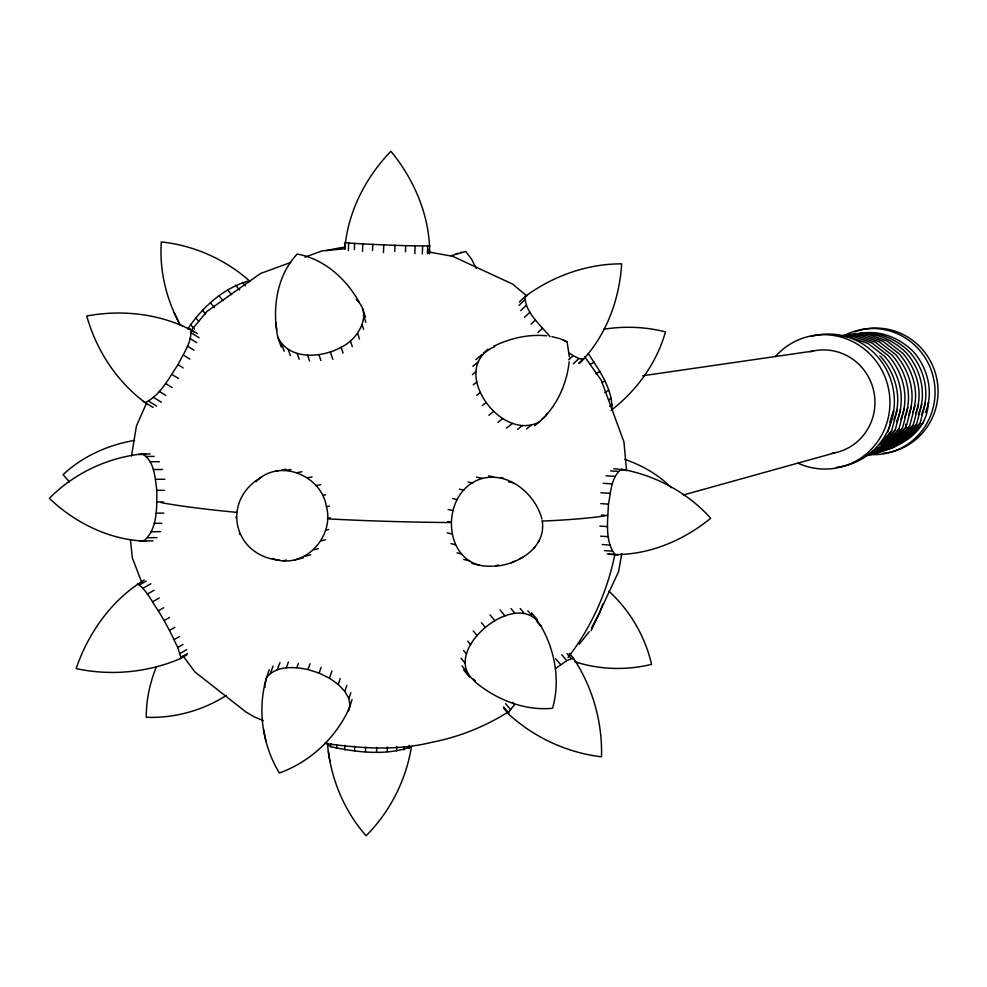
<?xml version="1.0" encoding="UTF-8"?>
<svg xmlns="http://www.w3.org/2000/svg" width="987" height="987" viewBox="0 0 987 987"><rect width="100%" height="100%" fill="white"/><g stroke="black" fill="none" stroke-linecap="round" stroke-linejoin="round"><path stroke-width="1.48" d="M573.274 659.563L573.274 658.021L569.265 653.345M617.973 554.978L614.913 554.509C604.587 540.308 607.819 520.68 608.448 504.147C610.916 492.353 610.941 476.955 621.489 469.183C655.516 475.339 687.532 492.464 710.702 518.249C682.424 541.444 645.671 556.557 608.757 554.324M893.901 419.783C902.611 398.588 895.727 373.703 880.972 356.899L879.923 356.023M896.541 421.634C906.313 399.883 900.132 373.765 884.611 356.295L868.116 343.575L849.893 337.172M900.699 419.302C909.903 397.995 903.376 372.667 888.362 355.665L871.965 343.007L853.829 336.653L842.084 336.444M904.709 417.02C913.308 396.145 906.51 371.618 891.977 355.073L875.666 342.477L857.617 336.148L838.617 335.814M908.719 414.75C916.639 394.282 909.669 370.581 895.579 354.469L879.368 341.934L861.392 335.642L842.491 335.309M912.704 412.504C919.909 392.431 912.864 369.57 899.182 353.864L883.057 341.391L865.18 335.136L846.352 334.803M915.566 413.627C923.733 393.208 916.923 369.397 902.784 353.272L886.745 340.86L868.955 334.63L850.214 334.297M918.428 414.232C927.2 393.579 920.698 369.138 906.202 352.704L905.264 351.841C890.829 337.912 869.584 329.892 849.782 335.111M921.426 414.787C930.716 393.887 924.622 368.854 909.743 352.112L908.817 351.261C894.16 337.122 872.224 328.955 852.237 335.037M925.374 412.443C934.06 391.999 927.632 367.793 913.271 351.532L912.37 350.669C897.985 336.826 876.74 328.819 857.061 334.223M344.87 248.638C347.732 212.106 365.609 177.438 390.889 151.245C414.404 179.819 430.024 216.424 429.678 253.745M345.216 248.847L345.08 242.469M327.4 743.149C330.226 777.065 343.501 810.191 366.115 835.755C390.013 811.758 406.076 780.186 411.419 746.752C386.262 755.968 356.739 752.304 330.83 746.74L330.941 743.667M348.386 250.71L348.658 243.012L345.425 242.691M336.653 748.43L336.764 745.358M354.37 249.575L354.58 243.419L348.658 243.012M344.747 749.886L344.919 745.271M362.525 251.574L362.809 243.888L354.58 243.419M354.58 751.008L354.74 746.382M372.531 250.538L372.753 244.381L362.809 243.888M365.437 751.712L365.609 747.085M383.462 252.573L383.733 244.875L372.753 244.381M376.578 751.946L376.75 747.332M394.763 251.475L394.985 245.319L383.733 244.875M387.2 751.699L387.373 747.085M405.472 251.833L405.694 245.689L429.962 246.034M396.577 750.996L396.749 746.369M414.848 253.659L415.132 245.96M404.041 749.873L404.152 746.789M422.337 253.819L422.621 246.108M409.099 748.43L409.21 745.345M427.396 253.844L427.679 246.145M429.061 253.523L429.234 248.897M139.636 541.258L143.794 540.987C157.945 528.97 156.699 507.343 156.847 490.354C155.021 477.831 154.651 461.028 142.375 453.946C107.472 457.474 74.062 473.427 49.35 498.312C75.135 523.036 109.804 540.062 145.792 541.172M611.915 409.235C612.508 388.619 599.208 370.236 588.314 353.679M550.03 336.69C540.42 324.883 525.306 312.891 524.985 296.643C552.782 276.076 586.944 263.751 621.674 263.85C619.417 300.171 605.771 337.048 579.776 363.019M569.117 361.958C566.55 386.448 554.632 410.839 534.621 425.656M492.661 566.106C441.658 570.165 437.599 490.625 482.606 478.387C509.144 471.798 535.373 494.179 541.974 519.051M279.975 560.283C232.599 556.212 220.508 499.841 262.147 476.795M272.424 558.445C303.416 570.572 334.753 537.397 326.45 506.701C321.503 475.29 279.321 457.832 256.015 481.582M131.505 455.895L136.44 425.952L146.421 403.412M621.761 553.571L618.627 571.522L591.127 630.607M539.433 421.831C499.829 443.385 447.185 366.646 494.734 346.671M473.402 679.007L475.327 681.412C436.747 652.715 518.915 584.415 540.938 626.375L536.99 621.662M197.351 333.544C164.471 314.174 124.066 309.017 86.77 315.988C96.232 350.089 116.688 381.562 145.249 402.61C160.585 395.158 168.715 378.231 178.005 364.697C183.274 353.667 192.095 342.242 190.812 329.473L188.665 328.523L193.896 331.78M359.404 302.627C346.536 279.124 324.18 258.804 297.198 254.054C276.656 275.718 272.153 308.45 277.692 336.863C288.599 360.551 321.626 358.121 341.107 347.264C357.849 339.503 373.197 314.508 356.295 299.592M269.254 669.766C256.349 703.102 260.864 742.594 279.358 772.994C310.831 761.767 337.48 736.425 350.286 705.68M888.016 431.887L893.568 410.937L889.83 422.103M881.132 444.606L891.643 430.912L897.158 410.061M866.734 455.34L884.759 443.57L895.234 429.937L900.712 409.198M870.583 454.205L888.51 442.497L898.947 428.938L904.388 408.31M874.285 453.119L892.112 441.473L902.525 427.976L907.917 407.446M881.675 450.948L899.317 439.425L909.656 426.051L914.974 405.731M885.364 449.875L902.908 438.401L913.209 425.089L918.502 404.867M888.868 448.838L906.325 437.426L916.59 424.176L921.846 404.053M892.495 447.777L909.854 436.427L920.081 423.226L925.312 403.214M865.068 455.982C893.679 450.072 926.411 436.92 928.36 403.19L928.755 402.375M348.263 711.504L352.026 699.561M350.015 705.372L348.843 698.488L350.866 692.677M348.843 698.488L344.821 691.344L346.856 685.521M344.821 691.344L338.196 684.41L340.244 678.587M338.196 684.41L329.424 678.18L331.99 670.938M329.424 678.18L319.109 673.097L321.17 667.311M266.071 678.427C275.262 665.189 294.003 666.669 307.956 669.519L310.041 663.733M296.766 667.693L298.333 663.363M286.316 667.755L288.414 661.981M277.322 669.679L279.975 662.437M602.872 603.871L599.615 612.804L591.435 628.09M266.132 680.314L264.528 684.645L265.084 687.396M270.426 673.319L273.078 666.089M156.23 667.187C149.864 683.078 146.125 700.116 146.286 717.29C174.366 718.339 202.68 710.591 226.331 695.428M493.808 566.291C517.385 565.132 546.416 547.933 542.282 521M144.213 580.085C111.704 599.788 88.312 632.889 76.135 668.594C110.754 676.058 147.594 672.579 180.177 658.699L180.855 657.354L187.53 653.517M546.921 413.578L545.589 416.156L541.986 419.031M911.445 406.595L906.091 427.013L895.715 440.449L877.986 452.034M187.801 328.942C201.854 307.722 222.877 288.574 247.589 281.233L249.699 281.788M555.385 668.594L566.785 660.636L573.274 658.021C592.595 687.001 602.514 722.028 601.502 756.832C567.118 752.699 534.189 737.56 508.7 714.107L508.502 712.725L510.526 709.517L514.659 704.669L512.66 702.325M533.807 548.464L535.201 546.551M538.359 542.11L539.149 541.036M589.313 631.581L579.27 644.203M191.453 330.201L206.962 311.423L260.469 273.535L290.597 262.456M878.8 445.26L891.643 430.912M882.452 444.224L895.234 429.937M886.227 443.151L898.947 428.938M889.855 442.114L902.525 427.976M893.482 441.078L906.091 427.013L905.523 424.287M897.097 440.054L909.656 426.051M900.724 439.018L913.209 425.089M904.154 438.043L916.59 424.176M907.707 437.031L920.081 423.226M911.248 436.02L923.573 422.288M519.421 301.985L524.985 296.643M519.026 305.365L524.59 300.023M520.741 310.621L526.305 305.291M524.455 317.419L530.007 312.102M531.006 324.229L535.46 319.973M537.841 332.631L542.295 328.363M568.611 359.897L573.077 355.653L578.913 358.503L583.095 359.206L585.365 357.738M573.324 363.808L578.913 358.503M578.641 363.438L583.095 359.206M483.322 353.161L488.047 349.201M475.845 359.663L481.742 354.728M472.872 366.337L477.597 362.389M472.366 374.616L475.907 371.667M473.267 384.868L476.82 381.92M476.709 395.38L480.262 392.456M482.458 405.447L486.023 402.523M488.91 415.293L493.685 411.419M497.929 422.387L502.716 418.537M506.479 428.173L512.475 423.361M517.496 429.419L522.296 425.582M611.039 410.432C636.652 390.667 656.688 363.191 665.448 331.866C645.288 326.722 624.055 325.969 603.538 329.276M526.676 428.876L531.487 425.052M180.855 657.354L177.746 647.472L183.076 644.4M608.597 399.908L611.261 398.378M180.029 653.53L186.703 649.693M609.695 406.373L612.359 404.843M180.177 658.699L186.851 654.862M177.746 647.472L169.493 630.397L174.835 627.337M602.119 382.635L604.797 381.105M174.144 639.576L179.498 636.504M604.673 392.579L608.683 390.272M137.526 583.872C147.001 590.201 151.776 601.749 158.327 610.805L163.669 607.758M590.226 364.425L594.236 362.13M169.493 630.397L164.089 620.576L169.431 617.529M595.852 373.789L599.862 371.494M142.868 588.326L150.912 583.761M147.334 594.1L154.021 590.288M152.603 601.774L159.289 597.962M139.525 584.847L146.212 581.059M511.328 562.75L514.807 561.134M520.038 558.642L522.937 557.297M493.599 346.277C510.045 338.282 528.366 333.976 546.687 335.802M451.182 255.707L465.778 251.475L471.465 258.976L476.227 268.378M304.946 257.175L322.157 250.846L345.043 248.798M460.781 252.487L461.891 252.178M455.92 253.906L458.067 253.289M683.3 495.018L834.817 452.836M283.343 560.789L286.329 560.061M304.798 556.286L310.745 554.83M294.385 560.048L303.354 557.84M313.866 549.722L318.345 548.649M320.985 540.827L325.463 539.766M325.636 530.192L328.609 529.513M327.499 518.545L330.509 517.891M326.45 506.701L329.461 506.072M322.564 495.462L325.587 494.845M316.111 485.592L320.615 484.728M307.525 477.794L312.052 476.955M297.395 472.588L301.923 471.761M275.398 471.132L278.433 470.602M281.468 470.059L286.02 469.257M286.44 470.318L290.955 469.516M495.659 565.613L498.657 565.119M134.602 440.399C108.262 444.841 82.649 456.253 63.082 474.648L69.509 481.964M642.722 375.763L813.078 351.064M147.779 537.755L157.007 537.631M143.794 540.987L153.034 540.864M154.169 523.369L161.856 523.283M151.319 531.746L160.56 531.635M156.119 513.203L163.817 513.129M157.032 501.927L163.2 501.877M156.847 490.354L164.545 490.305M155.564 479.3L164.792 479.263M153.281 469.528L162.534 469.504M146.446 456.413L154.157 456.401M150.172 461.731L159.413 461.706M142.375 453.946L150.073 453.934M138.229 454.452L145.94 454.452M875.37 451.984L878.442 452.071M394.985 245.319L405.694 245.689M613.828 468.702L624.537 469.911L621.465 469.726M610.632 470.898L618.318 471.391M605.993 475.808L615.222 476.4M603.205 483.297L612.409 483.889M600.873 492.747L610.102 493.364M600.775 503.629L608.448 504.147M601.428 515.078L607.573 515.498M599.837 526.083L607.536 526.614M600.651 536.175L608.325 536.706M602.218 544.528L609.917 545.071M604.488 550.598L612.162 551.141M607.227 553.966L614.913 554.509M429.419 252.117L452.774 256.336L512.672 284.133L526.811 295.94M324.871 743.384C359.86 748.306 396.577 751.058 431.171 742.434A251.475 236.238 78.1 0 0 508.256 711.935M500.483 477.671L503.493 478.288M488.602 475.882L493.13 476.795M508.515 481.792L513.018 482.717M476.585 477.14L482.606 478.387M468.122 481.989L472.65 482.939M459.448 489.194L463.952 490.157M452.626 498.571L457.117 499.57M448.147 509.477L452.626 510.501M447.814 521.518L450.8 522.209M447.271 532.807L451.75 533.881M551.869 336.629L559.555 338.553L567.13 341.946L569.339 356.986M450.936 543.603L455.414 544.713M457.067 552.819L461.534 553.941M463.705 559.432L469.676 560.949M471.835 563.367L479.275 565.255M574.804 661.759C599.491 669.655 626.375 670.617 651.531 664.337C645.19 636.344 629.94 610.509 608.794 591.139M307.956 669.519L319.109 673.097M624.882 459.387C642.068 465.469 658.489 474.513 671.222 487.738M263.295 720.633L254.732 717.142L245.985 712.022L194.871 671.9L183.126 656.01M180.732 325.081L182.78 325.994M563.429 340.022L567.13 341.946M327.684 744.938L330.83 746.74M148.753 401.253L156.625 406.064M143.251 401.438L153.133 407.421M159.265 391.383L165.828 395.405M153.54 397.428L161.424 402.252M171.948 374.431L178.499 378.465M165.545 383.536L172.108 387.57M178.005 364.697L183.249 367.941M187.456 346.116L193.983 350.175M183.298 355.036L189.837 359.083M191.33 332.89L199.177 337.776M190.195 338.566L196.721 342.625M569.524 353.235L573.077 355.653M474.846 681.696C496.251 699.586 524.344 710.973 552.523 708.284C560.505 680.944 555.052 650.643 541.024 626.19M249.711 281.159C225.307 259.273 193.896 245.393 161.313 241.926C159.302 270.697 166.359 299.74 180.239 324.92M567.056 653.702L571.066 658.378M242.444 282.344L245.455 285.848M561.776 654.8L566.785 660.636M235.659 285.329L239.681 290.005M555.693 658.81L560.715 664.658M227.713 289.981L231.711 294.657M219.126 295.989L223.136 300.677M210.527 302.935L214.524 307.611M202.508 310.337L205.506 313.841M195.636 317.654L198.646 321.17M190.405 324.402L194.39 329.078M505.529 703.657L510.526 709.517M503.506 706.865L508.502 712.725M503.715 708.247L508.7 714.107M531.611 612.89L537.545 619.972M527.86 610.756L531.808 615.481M520.161 608.485L524.109 613.223M511.019 608.634L514.967 613.371M500.101 610.028L504.999 615.937M490.008 614.827L494.894 620.761M481.471 622.735L485.37 627.485M473.205 630.903L477.091 635.677M467.739 641.143L470.639 644.733M463.557 650.433L466.456 654.023M460.978 658.119L464.828 662.906M462.002 665.978L465.852 670.778M463.656 669.865L469.442 677.082M584.514 356.492L601.28 380.279L623.957 441.954L626.56 470.774M158.327 610.805L164.089 620.576M174.205 312.731L178.906 322.49M141.684 582.17L132.32 557.865L130.481 539.864M277.692 336.863L281.246 347.017M288.29 349.645L290.314 355.443M281.653 343.969L284.194 351.224M297.136 353.482L299.147 359.293M307.586 355.209L309.597 361.045M318.937 354.703L320.923 360.539M330.374 351.989L332.829 359.293M341.107 347.264L343.057 353.112M350.397 340.86L352.322 346.708M357.59 333.211L359.49 339.072M362.192 324.871L363.611 329.276M362.661 308.425L365.498 317.222M363.919 316.42L365.807 322.293M239.397 533.424L239.681 534.325M263.554 729.405L265.836 740.83M328.35 751.588L330.003 761.668M275.768 322.453L276.792 330.263M235.955 516.892L236.066 517.817M810.228 351.767A52.04 50.744 78.1 0 1 873.779 391.296A52.04 50.744 78.1 0 1 831.93 453.354M775.363 356.566A67.264 65.586 78.1 0 1 862.638 347.745A67.264 65.586 78.1 0 1 881.342 435.711A67.264 65.586 78.1 0 1 798.027 463.174M811.388 336.394A66.857 65.216 78.1 0 1 893.161 388.73A66.857 65.216 78.1 0 1 836.322 467.307M844.773 335.296A63.131 61.811 78.1 0 1 933.69 378.909A63.131 61.811 78.1 0 1 869.72 454.513M854.816 331.891A62.86 61.552 78.1 0 1 936.367 376.8A62.86 61.552 78.1 0 1 883.242 453.354M605.228 515.794A252.931 22.861 2 0 1 542.134 521.099M449.924 522.53A252.931 22.861 2 0 1 329.177 518.952M236.572 512.352A252.931 22.861 2 0 1 161.165 502.642M326.166 250.673A251.475 236.238 78.1 0 1 345.388 247.021M614.901 554.312A251.475 236.238 78.1 0 1 567.932 657.576"/></g></svg>
